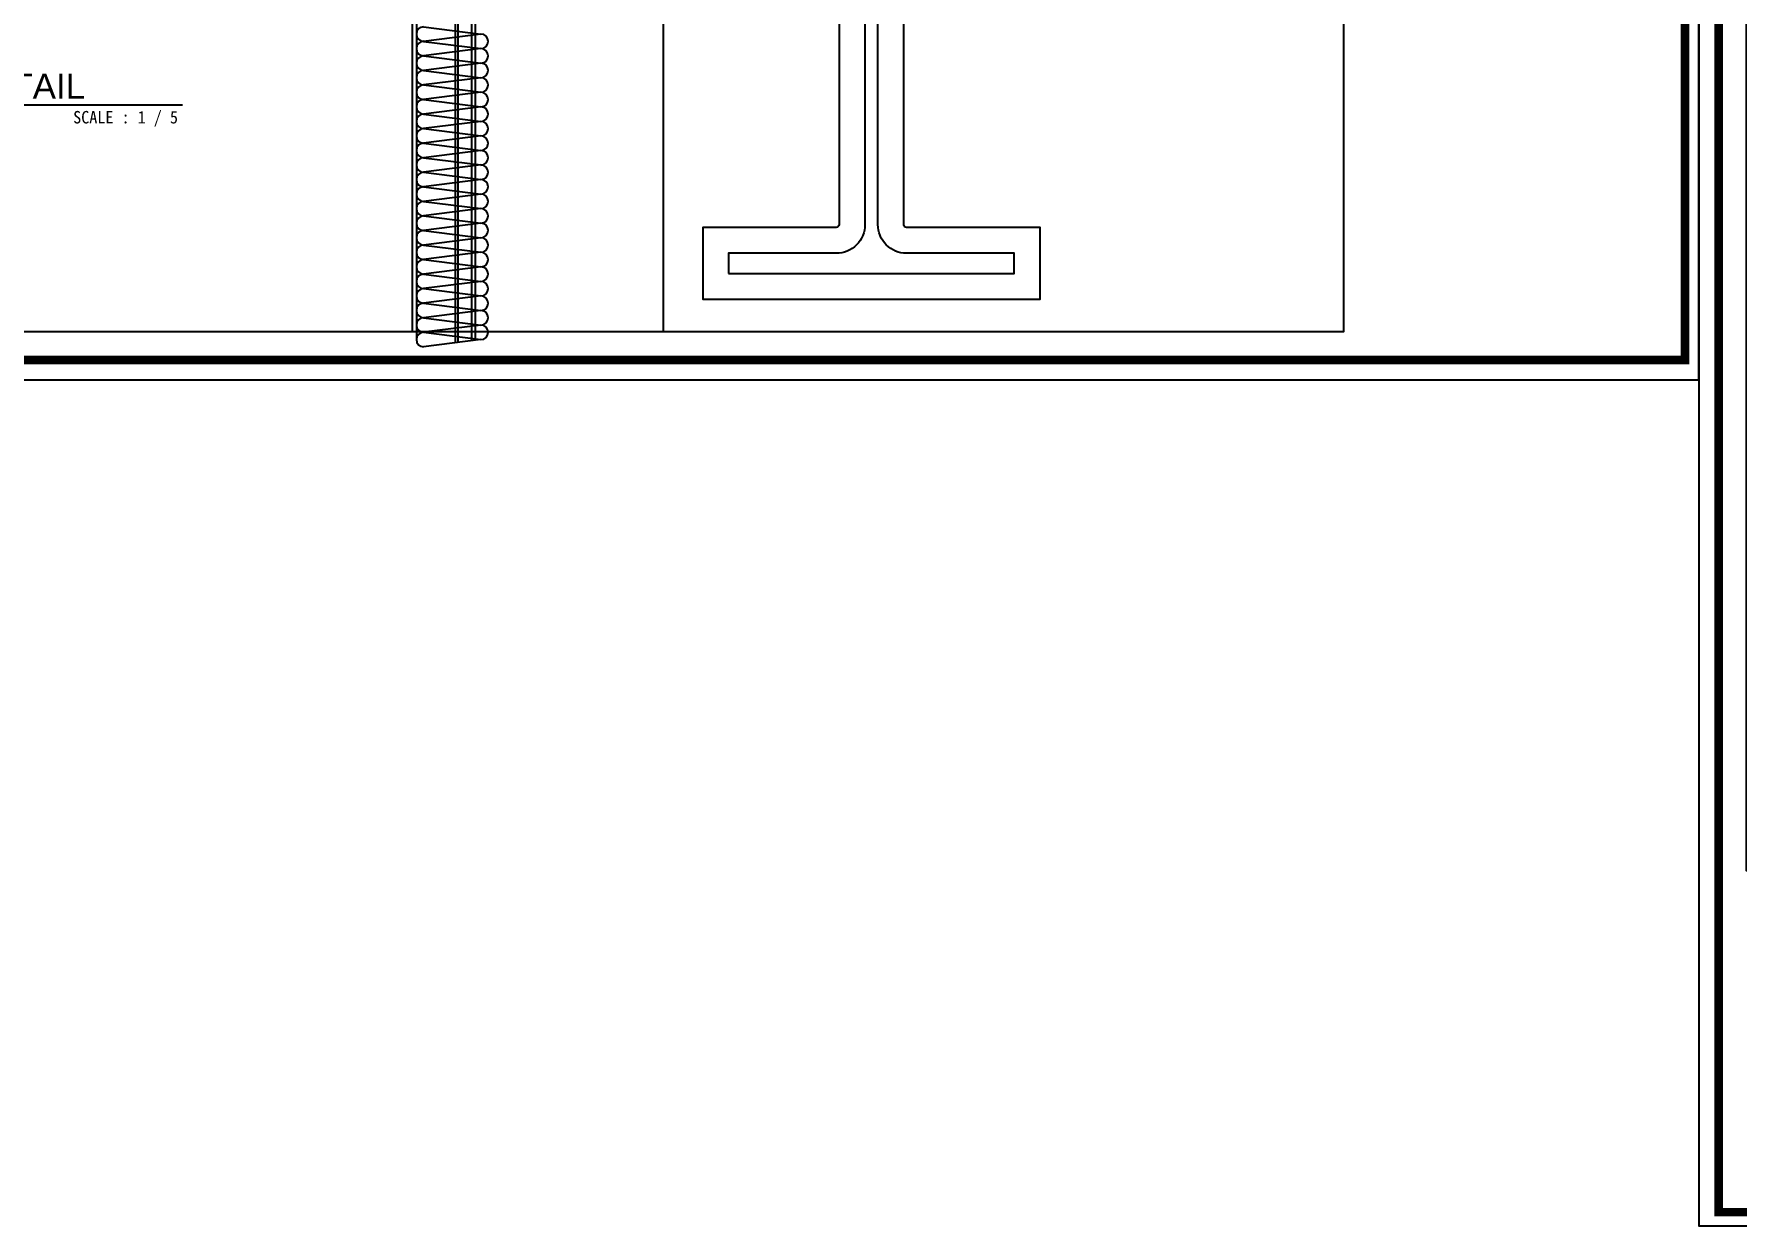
# Model space of a CAD drawing. Header units: millimetres. Extents: x 7297 to 60227, y -7497 to 19324.
# Drawn here: x 43682 to 44869, y 3223 to 4053 of the extents above; entities that cross this region are included whole.
import ezdxf
from ezdxf.enums import TextEntityAlignment as Align

# ---------------------------------------------------------------- set-up
doc = ezdxf.new("R2010")
doc.units = ezdxf.units.MM
for name, color, linetype in [('NS_COL_D-GREY', 8, 'Continuous'), ('NS_COL_GREEN', 3, 'Continuous'), ('NS_COL_MAGENTA', 6, 'Continuous'), ('NS_COL_WHITE', 7, 'Continuous'), ('NS_FORM', 7, 'Continuous'), ('NS_TEXT', 2, 'Continuous'), ('NS_TEXT_TITLE', 141, 'Continuous')]:
    doc.layers.add(name, color=color, linetype=linetype)
doc.styles.add('TITLE BLOCK-V(r1.1)$0$Address', font='arial.ttf')
doc.styles.add('돋움체', font='')
doc.styles.get('돋움체').set_extended_font_data('DotumChe')

# ---------------------------------------------------------------- blocks, each defined once
blk = doc.blocks.new('AL-TEMPLATE')
at = {"color": 7, "ltscale": 2}
blk.add_lwpolyline([(1972.34, 1515.25), (1972.34, 921.25), (2812.34, 921.25), (2812.34, 1515.25)], close=True, dxfattribs=at)
at = {"color": 8, "const_width": 2.5}
blk.add_lwpolyline([(1976.34, 1509.45), (2808.34, 1509.45), (2808.34, 927.05), (1976.34, 927.05)], close=True, dxfattribs=at)
at = {"color": 9}
blk.add_lwpolyline([(1984.07, 1501.32), (2709.08, 1501.32), (2709.08, 935.18), (1984.07, 935.18)], close=True, dxfattribs=at)

msp = doc.modelspace()

# ---------------------------------------------------------------- linework, layer by layer
at = {"layer": 'NS_COL_D-GREY', "ltscale": 0.1, "elevation": 0}
for points in [[(43953.72, 4058.22), (43993.63, 4053.16)], [(43993.63, 4053.16), (43953.72, 4048.09)], [(43953.72, 4048.09), (43993.63, 4043.03)], [(43993.63, 4043.03), (43953.72, 4037.96)], [(43953.72, 4037.96), (43993.63, 4032.9)], [(43993.63, 4032.9), (43953.72, 4027.83)], [(43953.72, 4027.83), (43993.63, 4022.77)], [(43993.63, 4022.77), (43953.72, 4017.7)], [(43953.72, 4017.7), (43993.63, 4012.64)], [(43993.63, 4012.64), (43953.72, 4007.57)], [(43953.72, 4007.57), (43993.63, 4002.51)], [(43993.63, 4002.51), (43953.72, 3997.44)], [(43953.72, 3997.44), (43993.63, 3992.38)], [(43993.63, 3992.38), (43953.72, 3987.31)], [(43953.72, 3987.31), (43993.63, 3982.25)], [(43993.63, 3982.25), (43953.72, 3977.18)], [(43953.72, 3977.18), (43993.63, 3972.12)], [(43993.63, 3972.12), (43953.72, 3967.05)], [(43953.72, 3967.05), (43993.63, 3961.99)], [(43993.63, 3961.99), (43953.72, 3956.92)], [(43953.72, 3956.92), (43993.63, 3951.85)], [(43993.63, 3951.85), (43953.72, 3946.79)], [(43953.72, 3946.79), (43993.63, 3941.72)], [(43993.63, 3941.72), (43953.72, 3936.66)], [(43953.72, 3936.66), (43993.63, 3931.59)], [(43993.63, 3931.59), (43953.72, 3926.53)], [(43953.72, 3926.53), (43993.63, 3921.46)], [(43993.63, 3921.46), (43953.72, 3916.4)], [(43953.72, 3916.4), (43993.63, 3911.33)], [(43993.63, 3911.33), (43953.72, 3906.27)], [(43953.72, 3906.27), (43993.63, 3901.2)], [(43993.63, 3901.2), (43953.72, 3896.14)], [(43953.72, 3896.14), (43993.63, 3891.07)], [(43993.63, 3891.07), (43953.72, 3886.01)], [(43953.72, 3886.01), (43993.63, 3880.94)], [(43993.63, 3880.94), (43953.72, 3875.88)], [(43953.72, 3875.88), (43993.63, 3870.81)], [(43993.63, 3870.81), (43953.72, 3865.75)], [(43953.72, 3865.75), (43993.63, 3860.68)], [(43993.63, 3860.68), (43953.72, 3855.62)], [(43953.72, 3855.62), (43993.63, 3850.55)], [(43993.63, 3850.55), (43953.72, 3845.49)], [(43953.72, 3845.49), (43993.63, 3840.42)], [(43993.63, 3840.42), (43953.72, 3835.36)]]:
    msp.add_lwpolyline(points, dxfattribs=at)
at = {"layer": 'NS_COL_D-GREY', "ltscale": 0.1}
for centre, start, end in [((43953.72, 4053.16), 90, 270), ((43953.72, 4043.03), 90, 270), ((43993.63, 4048.09), 270, 90), ((43953.72, 4032.9), 90, 270), ((43993.63, 4037.96), 270, 90), ((43993.63, 4027.83), 270, 90), ((43953.72, 4022.77), 90, 270), ((43993.63, 4017.7), 270, 90), ((43953.72, 4012.64), 90, 270), ((43993.63, 4007.57), 270, 90), ((43953.72, 4002.51), 90, 270), ((43953.72, 3992.38), 90, 270), ((43993.63, 3997.44), 270, 90), ((43953.72, 3982.25), 90, 270), ((43993.63, 3987.31), 270, 90), ((43953.72, 3972.12), 90, 270), ((43993.63, 3977.18), 270, 90), ((43953.72, 3961.99), 90, 270), ((43993.63, 3967.05), 270, 90), ((43993.63, 3956.92), 270, 90), ((43953.72, 3951.85), 90, 270), ((43993.63, 3946.79), 270, 90), ((43953.72, 3941.72), 90, 270), ((43993.63, 3936.66), 270, 90), ((43953.72, 3931.59), 90, 270), ((43953.72, 3921.46), 90, 270), ((43993.63, 3926.53), 270, 90), ((43953.72, 3911.33), 90, 270), ((43993.63, 3916.4), 270, 90), ((43953.72, 3901.2), 90, 270), ((43993.63, 3906.27), 270, 90), ((43953.72, 3891.07), 90, 270), ((43993.63, 3896.14), 270, 90), ((43993.63, 3886.01), 270, 90), ((43953.72, 3880.94), 90, 270), ((43993.63, 3875.88), 270, 90), ((43953.72, 3870.81), 90, 270), ((43993.63, 3865.75), 270, 90), ((43953.72, 3860.68), 90, 270), ((43953.72, 3850.55), 90, 270), ((43993.63, 3855.62), 270, 90), ((43953.72, 3840.42), 90, 270), ((43993.63, 3845.49), 270, 90)]:
    msp.add_arc(centre, 5.07, start, end, dxfattribs=at)
at = {"layer": 'NS_COL_GREEN', "ltscale": 20}
for p, q in [((43945.65, 4540.89), (43945.65, 3845.74)), ((43948.65, 4539.51), (43948.65, 3840.42))]:
    msp.add_line(p, q, dxfattribs=at)
at = {"layer": 'NS_COL_GREEN'}
msp.add_lwpolyline([(44166.15, 3886.53), (44365.15, 3886.53), (44365.15, 3900.53), (44290.15, 3900.53, -0.4142136), (44270.15, 3920.53), (44270.15, 4348.53, -0.4142136), (44290.15, 4368.53), (44365.15, 4368.53), (44365.15, 4382.53), (44166.15, 4382.53), (44166.15, 4368.53), (44241.15, 4368.53, -0.4142136), (44261.15, 4348.53), (44261.15, 3920.53, -0.4142136), (44241.15, 3900.53), (44166.15, 3900.53)], format="xyb", close=True, dxfattribs=at)
at = {"layer": 'NS_COL_MAGENTA'}
msp.add_lwpolyline([(44148.15, 4382.53), (44148.15, 4350.53), (44241.15, 4350.53, -0.4142136), (44243.15, 4348.53), (44243.15, 3920.53, -0.4142136), (44241.15, 3918.53), (44148.15, 3918.53), (44148.15, 3868.53), (44383.15, 3868.53), (44383.15, 3918.53), (44290.15, 3918.53, -0.4142136), (44288.15, 3920.53), (44288.15, 4348.53, -0.4142136), (44290.15, 4350.53), (44383.15, 4350.53), (44383.15, 4382.53)], format="xyb", dxfattribs=at)
at = {"layer": 'NS_COL_WHITE', "ltscale": 20}
msp.add_line((43975.65, 4859.57), (43975.65, 3838.14), dxfattribs=at)
at = {"layer": 'NS_COL_WHITE'}
for p, q in [((43977.65, 4842.51), (43977.65, 3838.39)), ((44120.65, 4842.51), (44120.65, 3845.74)), ((43785.8, 4003.66), (43338.7, 4003.66))]:
    msp.add_line(p, q, dxfattribs=at)
at = {"layer": 'NS_COL_WHITE', "ltscale": 0.1}
for p, q in [((43987.15, 4842.51), (43987.15, 3839.6)), ((43989.65, 4842.51), (43989.65, 3839.92))]:
    msp.add_line(p, q, dxfattribs=at)

# ---------------------------------------------------------------- block references
at = {"layer": 'NS_FORM', "xscale": 2.39497664741437, "yscale": 2.39497664741437, "zscale": 2.39497664741437}
msp.add_blockref('AL-TEMPLATE', (38106.39, 1606), dxfattribs=at)
at = {"layer": 'NS_FORM', "xscale": 2.39497664741437, "yscale": 2.39497664741437, "zscale": 2.39497664741437, "rotation": 270}
msp.add_blockref('AL-TEMPLATE', (42635.51, 9958.69), dxfattribs=at)

# ---------------------------------------------------------------- texts
at = {"layer": 'NS_TEXT', "insert": (43392.67, 4025.6, 0), "char_height": 17.3861, "width": 434.1508, "attachment_point": 1, "style": 'TITLE BLOCK-V(r1.1)$0$Address'}
msp.add_mtext('VERTICAL SECTION DETAIL', dxfattribs=at)
at = {"layer": 'NS_TEXT_TITLE', "style": '돋움체'}
msp.add_text('SCALE : 1 / 5', height=8.6922, dxfattribs=at).set_placement((43782.63, 3990.91), align=Align.RIGHT)

doc.saveas('drawing.dxf')
